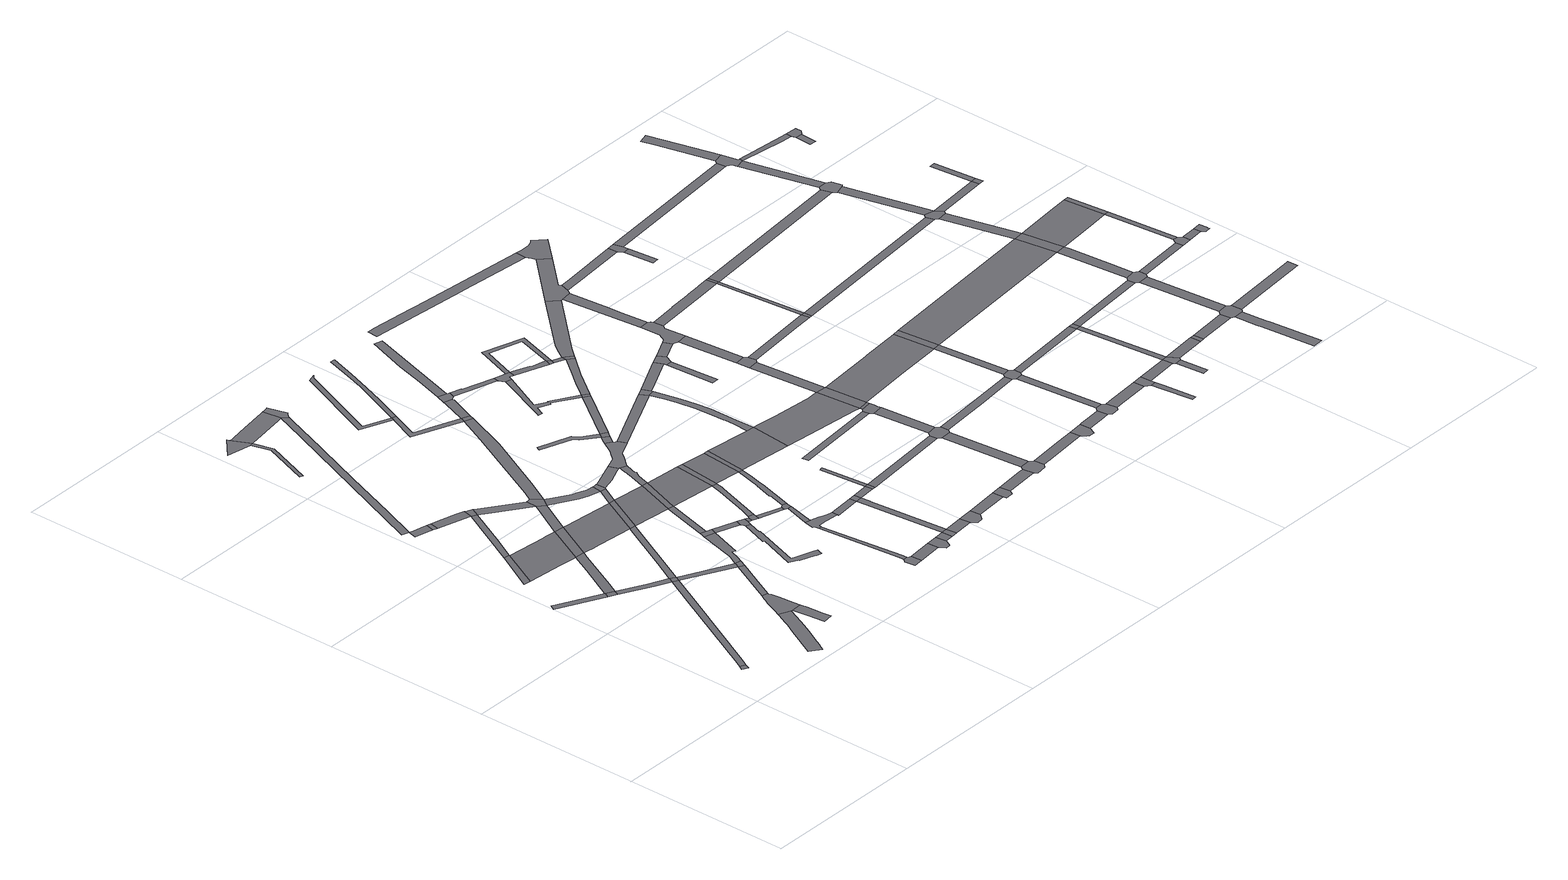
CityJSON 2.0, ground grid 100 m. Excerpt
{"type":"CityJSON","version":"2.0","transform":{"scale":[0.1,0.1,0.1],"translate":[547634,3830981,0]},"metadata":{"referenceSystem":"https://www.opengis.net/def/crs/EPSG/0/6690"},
"CityObjects":{
"road1":{"type":"Road","geometry":[{"type":"MultiSurface","lod":"1","boundaries":[[[0,1,2,3]]]}]},
"road2":{"type":"Road","attributes":{"RoadStructureAttribute.sectionType":"1"},"geometry":[{"type":"MultiSurface","lod":"1","boundaries":[[[4,5,6,7,8]]]}]},
"road3":{"type":"Road","attributes":{"RoadStructureAttribute.sectionType":"1"},"geometry":[{"type":"MultiSurface","lod":"1","boundaries":[[[9,10,11,12,0,3,13,14,15,16]]]}]},
"road4":{"type":"Road","geometry":[{"type":"MultiSurface","lod":"1","boundaries":[[[8,7,17,18]]]}]},
"road5":{"type":"Road","geometry":[{"type":"MultiSurface","lod":"1","boundaries":[[[19,20,21,22,23]]]}]},
"road6":{"type":"Road","attributes":{"RoadStructureAttribute.sectionType":"1"},"geometry":[{"type":"MultiSurface","lod":"1","boundaries":[[[24,25,26,27,28,29,30,31,32,33,34,35,36,37,38,39,40,41]]]}]},
"road7":{"type":"Road","attributes":{"RoadStructureAttribute.sectionType":"1"},"geometry":[{"type":"MultiSurface","lod":"1","boundaries":[[[42,18,17,43,9,44]]]}]},
"road8":{"type":"Road","attributes":{"RoadStructureAttribute.sectionType":"1"},"geometry":[{"type":"MultiSurface","lod":"1","boundaries":[[[45,46,47,8,18,48,49,50,51,52,53]]]}]},
"road9":{"type":"Road","attributes":{"RoadStructureAttribute.sectionType":"1"},"geometry":[{"type":"MultiSurface","lod":"1","boundaries":[[[54,55,56,57,58,59,60,61]]]}]},
"road10":{"type":"Road","attributes":{"function":"3","RoadStructureAttribute.sectionType":"1"},"geometry":[{"type":"MultiSurface","lod":"1","boundaries":[[[62,63,64,65,23,22,66,67,45,68]]]}]},
"road11":{"type":"Road","geometry":[{"type":"MultiSurface","lod":"1","boundaries":[[[61,60,69,70]]]}]},
"road12":{"type":"Road","attributes":{"RoadStructureAttribute.sectionType":"1"},"geometry":[{"type":"MultiSurface","lod":"1","boundaries":[[[71,72,73,74,75,76,77,78,79]]]}]},
"road13":{"type":"Road","geometry":[{"type":"MultiSurface","lod":"1","boundaries":[[[80,81,82,83,84,85,24,41,75,74,86,87,88,89,90,91]]]}]},
"road14":{"type":"Road","geometry":[{"type":"MultiSurface","lod":"1","boundaries":[[[44,9,16,92]]]}]},
"road15":{"type":"Road","attributes":{"RoadStructureAttribute.sectionType":"1"},"geometry":[{"type":"MultiSurface","lod":"1","boundaries":[[[93,19,23,94,95]]]}]},
"road16":{"type":"Road","attributes":{"RoadStructureAttribute.sectionType":"1"},"geometry":[{"type":"MultiSurface","lod":"1","boundaries":[[[96,97,98,70,69,99,93,100]]]}]},
"road17":{"type":"Road","geometry":[{"type":"MultiSurface","lod":"1","boundaries":[[[68,45,53,101]]]}]},
"road18":{"type":"Road","attributes":{"RoadStructureAttribute.sectionType":"1"},"geometry":[{"type":"MultiSurface","lod":"1","boundaries":[[[102,92,16,103,104]]]}]},
"road19":{"type":"Road","attributes":{"RoadStructureAttribute.sectionType":"1"},"geometry":[{"type":"MultiSurface","lod":"1","boundaries":[[[103,80,91,105,106]]]}]},
"road20":{"type":"Road","geometry":[{"type":"MultiSurface","lod":"1","boundaries":[[[107,100,93,95,108]]]}]},
"road21":{"type":"Road","attributes":{"RoadStructureAttribute.sectionType":"1"},"geometry":[{"type":"MultiSurface","lod":"1","boundaries":[[[109,110,111,44,92,112,113]]]}]},
"road22":{"type":"Road","attributes":{"RoadStructureAttribute.sectionType":"1"},"geometry":[{"type":"MultiSurface","lod":"1","boundaries":[[[114,115,116,117,118,119,56,120,121,122,123,124,125]]]}]},
"road23":{"type":"Road","attributes":{"RoadStructureAttribute.sectionType":"1"},"geometry":[{"type":"MultiSurface","lod":"1","boundaries":[[[126,127,128,129,130,131,132,133]]]}]},
"road24":{"type":"Road","geometry":[{"type":"MultiSurface","lod":"1","boundaries":[[[104,103,106,134]]]}]},
"road25":{"type":"Road","attributes":{"RoadStructureAttribute.sectionType":"1"},"geometry":[{"type":"MultiSurface","lod":"1","boundaries":[[[135,136,108,95,137,138,139]]]}]},
"road26":{"type":"Road","geometry":[{"type":"MultiSurface","lod":"1","boundaries":[[[140,141,142,133,132,143]]]}]},
"road27":{"type":"Road","attributes":{"RoadStructureAttribute.sectionType":"1"},"geometry":[{"type":"MultiSurface","lod":"1","boundaries":[[[138,144,145,146,68,101,147]]]}]},
"road28":{"type":"Road","attributes":{"function":"3","RoadStructureAttribute.sectionType":"1"},"geometry":[{"type":"MultiSurface","lod":"1","boundaries":[[[148,149,150,101,53,151,152,153,154,155,109,156]]]}]},
"road29":{"type":"Road","attributes":{"RoadStructureAttribute.sectionType":"1"},"geometry":[{"type":"MultiSurface","lod":"1","boundaries":[[[157,158,159,160,161,104,134,162,163,164,165,166,167,168]]]}]},
"road30":{"type":"Road","geometry":[{"type":"MultiSurface","lod":"1","boundaries":[[[169,170,139,138,147,171]]]}]},
"road31":{"type":"Road","geometry":[{"type":"MultiSurface","lod":"1","boundaries":[[[156,109,113,172]]]}]},
"road32":{"type":"Road","attributes":{"RoadStructureAttribute.sectionType":"1"},"geometry":[{"type":"MultiSurface","lod":"1","boundaries":[[[173,174,175,176,177,178,179,180,181,143,132,182,183,184,114]]]}]},
"road33":{"type":"Road","geometry":[{"type":"MultiSurface","lod":"1","boundaries":[[[185,186,157,168,187,188]]]}]},
"road34":{"type":"Road","attributes":{"RoadStructureAttribute.sectionType":"1"},"geometry":[{"type":"MultiSurface","lod":"1","boundaries":[[[189,190,191,192,193,194,195,196,197,198,199,200,201,202,203,204,205,206,207,208,209,210,211]]]}]},
"road35":{"type":"Road","attributes":{"RoadStructureAttribute.sectionType":"1"},"geometry":[{"type":"MultiSurface","lod":"1","boundaries":[[[212,213,214,215,216,217,218,219,171,147,220,221,222,223,224,225,226,227]]]}]},
"road36":{"type":"Road","attributes":{"RoadStructureAttribute.sectionType":"1"},"geometry":[{"type":"MultiSurface","lod":"1","boundaries":[[[228,185,188,229,230]]]}]},
"road37":{"type":"Road","attributes":{"RoadStructureAttribute.sectionType":"1"},"geometry":[{"type":"MultiSurface","lod":"1","boundaries":[[[187,168,231,232]]]}]},
"road38":{"type":"Road","attributes":{"function":"3","RoadStructureAttribute.sectionType":"1"},"geometry":[{"type":"MultiSurface","lod":"1","boundaries":[[[233,172,113,234,228,235]]]}]},
"road39":{"type":"Road","attributes":{"RoadStructureAttribute.sectionType":"1"},"geometry":[{"type":"MultiSurface","lod":"1","boundaries":[[[226,236,156,172,237]]]}]},
"road40":{"type":"Road","geometry":[{"type":"MultiSurface","lod":"1","boundaries":[[[232,231,238,239,189,211,240,241]]]}]},
"road41":{"type":"Road","geometry":[{"type":"MultiSurface","lod":"1","boundaries":[[[242,243,244,245,246,247,248,249]]]}]},
"road42":{"type":"Road","geometry":[{"type":"MultiSurface","lod":"1","boundaries":[[[250,251,227,226,237,252]]]}]},
"road43":{"type":"Road","geometry":[{"type":"MultiSurface","lod":"1","boundaries":[[[253,254,255,173,114,125,256,257,258,259]]]}]},
"road44":{"type":"Road","attributes":{"RoadStructureAttribute.sectionType":"1"},"geometry":[{"type":"MultiSurface","lod":"1","boundaries":[[[241,240,260,261]]]}]},
"road45":{"type":"Road","geometry":[{"type":"MultiSurface","lod":"1","boundaries":[[[235,228,230,262]]]}]},
"road46":{"type":"Road","attributes":{"RoadStructureAttribute.sectionType":"1"},"geometry":[{"type":"MultiSurface","lod":"1","boundaries":[[[263,264,265,266,169,171,267,268,269]]]}]},
"road47":{"type":"Road","geometry":[{"type":"MultiSurface","lod":"1","boundaries":[[[270,271,272,261,260,273,274,275]]]}]},
"road48":{"type":"Road","attributes":{"RoadStructureAttribute.sectionType":"1"},"geometry":[{"type":"MultiSurface","lod":"1","boundaries":[[[276,277,278,279,242,249]]]}]},
"road49":{"type":"Road","attributes":{"RoadStructureAttribute.sectionType":"1"},"geometry":[{"type":"MultiSurface","lod":"1","boundaries":[[[280,281,247,246,282]]]}]},
"road50":{"type":"Road","attributes":{"RoadStructureAttribute.sectionType":"1"},"geometry":[{"type":"MultiSurface","lod":"1","boundaries":[[[283,284,285,250,252,286,287,288,289]]]}]},
"road51":{"type":"Road","attributes":{"RoadStructureAttribute.sectionType":"1"},"geometry":[{"type":"MultiSurface","lod":"1","boundaries":[[[274,273,290,291]]]}]},
"road52":{"type":"Road","attributes":{"RoadStructureAttribute.sectionType":"1"},"geometry":[{"type":"MultiSurface","lod":"1","boundaries":[[[292,293,294,295,296,270,275,297,298,299,300]]]}]},
"road53":{"type":"Road","attributes":{"function":"3","RoadStructureAttribute.sectionType":"1"},"geometry":[{"type":"MultiSurface","lod":"1","boundaries":[[[301,262,230,302,292,303]]]}]},
"road54":{"type":"Road","attributes":{"RoadStructureAttribute.sectionType":"1"},"geometry":[{"type":"MultiSurface","lod":"1","boundaries":[[[304,305,306,307,308]]]}]},
"road55":{"type":"Road","geometry":[{"type":"MultiSurface","lod":"1","boundaries":[[[306,309,310,311,312,278,277,313,314,315,316,317,318,319,320,321,322,323,324,325,326,307]]]}]},
"road56":{"type":"Road","attributes":{"RoadStructureAttribute.sectionType":"1"},"geometry":[{"type":"MultiSurface","lod":"1","boundaries":[[[327,328,329,330,331,332,235,262,333,334,335,336,337,338]]]}]},
"road57":{"type":"Road","geometry":[{"type":"MultiSurface","lod":"1","boundaries":[[[339,280,282,340,341,342,343]]]}]},
"road58":{"type":"Road","attributes":{"RoadStructureAttribute.sectionType":"1"},"geometry":[{"type":"MultiSurface","lod":"1","boundaries":[[[344,345,346,347,348,349,350,351]]]}]},
"road59":{"type":"Road","geometry":[{"type":"MultiSurface","lod":"1","boundaries":[[[352,291,290,304,308,353,354]]]}]},
"road60":{"type":"Road","attributes":{"RoadStructureAttribute.sectionType":"1"},"geometry":[{"type":"MultiSurface","lod":"1","boundaries":[[[351,350,355,356,357,263,358,359,360,361]]]}]},
"road61":{"type":"Road","attributes":{"RoadStructureAttribute.sectionType":"1"},"geometry":[{"type":"MultiSurface","lod":"1","boundaries":[[[362,363,339,343,364]]]}]},
"road62":{"type":"Road","geometry":[{"type":"MultiSurface","lod":"1","boundaries":[[[303,292,300,365,366]]]}]},
"road63":{"type":"Road","geometry":[{"type":"MultiSurface","lod":"1","boundaries":[[[367,362,364,368]]]}]},
"road64":{"type":"Road","attributes":{"RoadStructureAttribute.sectionType":"1"},"geometry":[{"type":"MultiSurface","lod":"1","boundaries":[[[369,321,320,370,371]]]}]},
"road65":{"type":"Road","geometry":[{"type":"MultiSurface","lod":"1","boundaries":[[[372,373,374,375,376,377,283,289,327,338,378,379,380,381,382,383,384]]]}]},
"road66":{"type":"Road","attributes":{"RoadStructureAttribute.sectionType":"1"},"geometry":[{"type":"MultiSurface","lod":"1","boundaries":[[[385,386,387,388,389,352,354,390,391,392,393,394]]]}]},
"road67":{"type":"Road","geometry":[{"type":"MultiSurface","lod":"1","boundaries":[[[358,263,269,395]]]}]},
"road68":{"type":"Road","attributes":{"RoadStructureAttribute.sectionType":"1"},"geometry":[{"type":"MultiSurface","lod":"1","boundaries":[[[396,397,398,399,400,401,402,403,404,405]]]}]},
"road69":{"type":"Road","attributes":{"RoadStructureAttribute.sectionType":"1"},"geometry":[{"type":"MultiSurface","lod":"1","boundaries":[[[406,407,408,409,371,410,411,362,367]]]}]},
"road70":{"type":"Road","attributes":{"RoadStructureAttribute.sectionType":"1"},"geometry":[{"type":"MultiSurface","lod":"1","boundaries":[[[412,413,414,415,416,417,418,419,351,361]]]}]},
"road71":{"type":"Road","attributes":{"RoadStructureAttribute.sectionType":"1"},"geometry":[{"type":"MultiSurface","lod":"1","boundaries":[[[420,367,368,421,422,423]]]}]},
"road72":{"type":"Road","attributes":{"function":"3","RoadStructureAttribute.sectionType":"1"},"geometry":[{"type":"MultiSurface","lod":"1","boundaries":[[[366,365,424,385,425]]]}]},
"road73":{"type":"Road","attributes":{"RoadStructureAttribute.sectionType":"1"},"geometry":[{"type":"MultiSurface","lod":"1","boundaries":[[[426,427,428,358,395,429,430]]]}]},
"road74":{"type":"Road","geometry":[{"type":"MultiSurface","lod":"1","boundaries":[[[431,369,371,409]]]}]},
"road75":{"type":"Road","attributes":{"RoadStructureAttribute.sectionType":"1"},"geometry":[{"type":"MultiSurface","lod":"1","boundaries":[[[404,432,372,384,433]]]}]},
"road76":{"type":"Road","geometry":[{"type":"MultiSurface","lod":"1","boundaries":[[[405,404,433,434]]]}]},
"road77":{"type":"Road","geometry":[{"type":"MultiSurface","lod":"1","boundaries":[[[425,385,394,435,436]]]}]},
"road78":{"type":"Road","geometry":[{"type":"MultiSurface","lod":"1","boundaries":[[[437,426,430,438,439,440,441,442,443]]]}]},
"road79":{"type":"Road","geometry":[{"type":"MultiSurface","lod":"1","boundaries":[[[444,445,420,423,446,447,448,449,450]]]}]},
"road80":{"type":"Road","attributes":{"RoadStructureAttribute.sectionType":"1"},"geometry":[{"type":"MultiSurface","lod":"1","boundaries":[[[451,452,453,431,409,454,455]]]}]},
"road81":{"type":"Road","geometry":[{"type":"MultiSurface","lod":"1","boundaries":[[[456,451,455,457]]]}]},
"road82":{"type":"Road","attributes":{"RoadStructureAttribute.sectionType":"1"},"geometry":[{"type":"MultiSurface","lod":"1","boundaries":[[[458,459,460,461,451,456]]]}]},
"road83":{"type":"Road","attributes":{"RoadStructureAttribute.sectionType":"1"},"geometry":[{"type":"MultiSurface","lod":"1","boundaries":[[[462,463,440,439,464,465,466,467,468]]]}]},
"road84":{"type":"Road","attributes":{"RoadStructureAttribute.sectionType":"1"},"geometry":[{"type":"MultiSurface","lod":"1","boundaries":[[[469,470,471,472,405,434,473]]]}]},
"road85":{"type":"Road","geometry":[{"type":"MultiSurface","lod":"1","boundaries":[[[436,435,474,475,476]]]}]},
"road86":{"type":"Road","attributes":{"RoadStructureAttribute.sectionType":"1"},"geometry":[{"type":"MultiSurface","lod":"1","boundaries":[[[477,444,450,478]]]}]},
"road87":{"type":"Road","attributes":{"RoadStructureAttribute.sectionType":"1"},"geometry":[{"type":"MultiSurface","lod":"1","boundaries":[[[479,480,481,437,443,482]]]}]},
"road88":{"type":"Road","attributes":{"RoadStructureAttribute.sectionType":"1"},"geometry":[{"type":"MultiSurface","lod":"1","boundaries":[[[483,382,381,484,485]]]}]},
"road89":{"type":"Road","attributes":{"RoadStructureAttribute.sectionType":"1"},"geometry":[{"type":"MultiSurface","lod":"1","boundaries":[[[486,487,488,489,490,491,492,493,469,494,495,496,497,498]]]}]},
"road90":{"type":"Road","geometry":[{"type":"MultiSurface","lod":"1","boundaries":[[[499,477,478,500,501,502]]]}]},
"road91":{"type":"Road","geometry":[{"type":"MultiSurface","lod":"1","boundaries":[[[468,467,503,486,498,504,505,506,507]]]}]},
"road92":{"type":"Road","geometry":[{"type":"MultiSurface","lod":"1","boundaries":[[[494,469,473,508]]]}]},
"road93":{"type":"Road","attributes":{"RoadStructureAttribute.sectionType":"1"},"geometry":[{"type":"MultiSurface","lod":"1","boundaries":[[[509,510,456,457,511,512]]]}]},
"road94":{"type":"Road","attributes":{"RoadStructureAttribute.sectionType":"1"},"geometry":[{"type":"MultiSurface","lod":"1","boundaries":[[[513,514,515,516,517,518,485,519,520,521,522,523,524,525,526,476,475]]]}]},
"road95":{"type":"Road","attributes":{"RoadStructureAttribute.sectionType":"1"},"geometry":[{"type":"MultiSurface","lod":"1","boundaries":[[[527,528,529,530,506,505,531,532]]]}]},
"road96":{"type":"Road","attributes":{"RoadStructureAttribute.sectionType":"1"},"geometry":[{"type":"MultiSurface","lod":"1","boundaries":[[[533,534,535,499,502,536,537,538]]]}]},
"road97":{"type":"Road","geometry":[{"type":"MultiSurface","lod":"1","boundaries":[[[539,483,485,518,540]]]}]},
"road98":{"type":"Road","attributes":{"RoadStructureAttribute.sectionType":"1"},"geometry":[{"type":"MultiSurface","lod":"1","boundaries":[[[541,542,543,544,545,546,494,508,547,548]]]}]},
"road99":{"type":"Road","attributes":{"RoadStructureAttribute.sectionType":"1"},"geometry":[{"type":"MultiSurface","lod":"1","boundaries":[[[549,550,551,552]]]}]},
"road100":{"type":"Road","attributes":{"RoadStructureAttribute.sectionType":"1"},"geometry":[{"type":"MultiSurface","lod":"1","boundaries":[[[553,554,507,506,555,556,532,557]]]}]},
"road101":{"type":"Road","geometry":[{"type":"MultiSurface","lod":"1","boundaries":[[[532,531,558,557]]]}]},
"road102":{"type":"Road","attributes":{"function":"3","RoadStructureAttribute.sectionType":"1"},"geometry":[{"type":"MultiSurface","lod":"1","boundaries":[[[559,560,561,562,563,475,474,564,565,566,567,568]]]}]},
"road103":{"type":"Road","attributes":{"RoadStructureAttribute.sectionType":"1"},"geometry":[{"type":"MultiSurface","lod":"1","boundaries":[[[569,557,558,570,571]]]}]},
"road104":{"type":"Road","geometry":[{"type":"MultiSurface","lod":"1","boundaries":[[[572,573,574,575,576,533,538,577,578,579,580]]]}]},
"road105":{"type":"Road","geometry":[{"type":"MultiSurface","lod":"1","boundaries":[[[571,570,541,548,581]]]}]},
"road106":{"type":"Road","attributes":{"RoadStructureAttribute.sectionType":"1"},"geometry":[{"type":"MultiSurface","lod":"1","boundaries":[[[582,539,540,583,584]]]}]},
"road107":{"type":"Road","attributes":{"RoadStructureAttribute.sectionType":"1"},"geometry":[{"type":"MultiSurface","lod":"1","boundaries":[[[585,586,587,574,573]]]}]},
"road108":{"type":"Road","geometry":[{"type":"MultiSurface","lod":"1","boundaries":[[[588,589,590,591,509,512,587,586,592,593,594]]]}]},
"road109":{"type":"Road","attributes":{"RoadStructureAttribute.sectionType":"1"},"geometry":[{"type":"MultiSurface","lod":"1","boundaries":[[[595,596,597,598]]]}]},
"road110":{"type":"Road","attributes":{"RoadStructureAttribute.sectionType":"1"},"geometry":[{"type":"MultiSurface","lod":"1","boundaries":[[[599,600,590,589]]]}]},
"road111":{"type":"Road","geometry":[{"type":"MultiSurface","lod":"1","boundaries":[[[601,602,603,604,549,552,600,599]]]}]},
"road112":{"type":"Road","geometry":[{"type":"MultiSurface","lod":"1","boundaries":[[[605,582,584,598,597,606]]]}]},
"road113":{"type":"Road","attributes":{"RoadStructureAttribute.sectionType":"1"},"geometry":[{"type":"MultiSurface","lod":"1","boundaries":[[[607,567,604,603]]]}]},
"road114":{"type":"Road","attributes":{"RoadStructureAttribute.sectionType":"1"},"geometry":[{"type":"MultiSurface","lod":"1","boundaries":[[[608,609,610,611,580,579,612,613,614,615]]]}]},
"road115":{"type":"Road","geometry":[{"type":"MultiSurface","lod":"1","boundaries":[[[568,567,607,616]]]}]},
"road116":{"type":"Road","attributes":{"RoadStructureAttribute.sectionType":"1"},"geometry":[{"type":"MultiSurface","lod":"1","boundaries":[[[617,618,619,620,621,571,581,622,623,624]]]}]},
"road117":{"type":"Road","attributes":{"RoadStructureAttribute.sectionType":"1"},"geometry":[{"type":"MultiSurface","lod":"1","boundaries":[[[625,605,606,626]]]}]},
"road118":{"type":"Road","attributes":{"RoadStructureAttribute.sectionType":"1"},"geometry":[{"type":"MultiSurface","lod":"1","boundaries":[[[627,628,629,568,616]]]}]},
"road119":{"type":"Road","attributes":{"RoadStructureAttribute.sectionType":"1"},"geometry":[{"type":"MultiSurface","lod":"1","boundaries":[[[630,631,632,633,634,635,636,637,638,639,640,641]]]}]},
"road120":{"type":"Road","geometry":[{"type":"MultiSurface","lod":"1","boundaries":[[[642,643,629,628,644,645]]]}]},
"road121":{"type":"Road","attributes":{"RoadStructureAttribute.sectionType":"1"},"geometry":[{"type":"MultiSurface","lod":"1","boundaries":[[[646,647,643,642]]]}]},
"road122":{"type":"Road","geometry":[{"type":"MultiSurface","lod":"1","boundaries":[[[648,608,615,649,650,651,652,653,654,655]]]}]},
"road123":{"type":"Road","geometry":[{"type":"MultiSurface","lod":"1","boundaries":[[[656,657,658,659,660,661,662,663,664,625,626,665,666,647,646,667,668,669]]]}]},
"road124":{"type":"Road","attributes":{"RoadStructureAttribute.sectionType":"1"},"geometry":[{"type":"MultiSurface","lod":"1","boundaries":[[[670,671,594,593,672,673,674,675,676,677]]]}]},
"road125":{"type":"Road","attributes":{"RoadStructureAttribute.sectionType":"1"},"geometry":[{"type":"MultiSurface","lod":"1","boundaries":[[[678,679,680,681,659,658]]]}]},
"road126":{"type":"Road","attributes":{"RoadStructureAttribute.sectionType":"1"},"geometry":[{"type":"MultiSurface","lod":"1","boundaries":[[[682,683,684,685,648,655,686,687,688]]]}]},
"road127":{"type":"Road","attributes":{"function":"3","RoadStructureAttribute.sectionType":"1"},"geometry":[{"type":"MultiSurface","lod":"1","boundaries":[[[689,690,691,692,616,607,693,694,695]]]}]},
"road128":{"type":"Road","attributes":{"RoadStructureAttribute.sectionType":"1"},"geometry":[{"type":"MultiSurface","lod":"1","boundaries":[[[696,697,698,699,645,644,700,701]]]}]},
"road129":{"type":"Road","geometry":[{"type":"MultiSurface","lod":"1","boundaries":[[[702,703,682,688,704,705,706,707]]]}]},
"road130":{"type":"Road","geometry":[{"type":"MultiSurface","lod":"1","boundaries":[[[708,617,624,709,681,680,710,711,712,713,714]]]}]},
"road131":{"type":"Road","attributes":{"RoadStructureAttribute.sectionType":"1"},"geometry":[{"type":"MultiSurface","lod":"1","boundaries":[[[715,716,703,702]]]}]},
"road132":{"type":"Road","attributes":{"RoadStructureAttribute.sectionType":"1"},"geometry":[{"type":"MultiSurface","lod":"1","boundaries":[[[717,718,719,720,721,722,723,669,668,724,725,726,727]]]}]},
"road133":{"type":"Road","geometry":[{"type":"MultiSurface","lod":"1","boundaries":[[[728,729,670,677,716,715,730,731]]]}]},
"road134":{"type":"Road","attributes":{"RoadStructureAttribute.sectionType":"1"},"geometry":[{"type":"MultiSurface","lod":"1","boundaries":[[[732,695,729,728]]]}]},
"road135":{"type":"Road","attributes":{"RoadStructureAttribute.sectionType":"1"},"geometry":[{"type":"MultiSurface","lod":"1","boundaries":[[[733,734,707,706,735,736]]]}]},
"road136":{"type":"Road","attributes":{"RoadStructureAttribute.sectionType":"1"},"geometry":[{"type":"MultiSurface","lod":"1","boundaries":[[[737,738,712,711,739,740]]]}]},
"road137":{"type":"Road","geometry":[{"type":"MultiSurface","lod":"1","boundaries":[[[741,696,701,742]]]}]},
"road138":{"type":"Road","geometry":[{"type":"MultiSurface","lod":"1","boundaries":[[[743,689,695,732]]]}]},
"road139":{"type":"Road","geometry":[{"type":"MultiSurface","lod":"1","boundaries":[[[744,745,746,747,748,749,750,751,641,640,752,708,714,753]]]}]},
"road140":{"type":"Road","attributes":{"RoadStructureAttribute.sectionType":"1"},"geometry":[{"type":"MultiSurface","lod":"1","boundaries":[[[754,727,696,741]]]}]},
"road141":{"type":"Road","attributes":{"RoadStructureAttribute.sectionType":"1"},"geometry":[{"type":"MultiSurface","lod":"1","boundaries":[[[755,756,757,758,759,760]]]}]},
"road142":{"type":"Road","geometry":[{"type":"MultiSurface","lod":"1","boundaries":[[[761,733,736,757,756,762]]]}]},
"road143":{"type":"Road","geometry":[{"type":"MultiSurface","lod":"1","boundaries":[[[763,717,727,754]]]}]},
"road144":{"type":"Road","attributes":{"RoadStructureAttribute.sectionType":"1"},"geometry":[{"type":"MultiSurface","lod":"1","boundaries":[[[764,731,730,765]]]}]},
"road145":{"type":"Road","geometry":[{"type":"MultiSurface","lod":"1","boundaries":[[[766,767,768,769]]]}]},
"road146":{"type":"Road","geometry":[{"type":"MultiSurface","lod":"1","boundaries":[[[770,737,740,769,768,771]]]}]},
"road147":{"type":"Road","attributes":{"RoadStructureAttribute.sectionType":"1"},"geometry":[{"type":"MultiSurface","lod":"1","boundaries":[[[772,761,762,773]]]}]},
"road148":{"type":"Road","geometry":[{"type":"MultiSurface","lod":"1","boundaries":[[[774,775,776,777]]]}]},
"road149":{"type":"Road","geometry":[{"type":"MultiSurface","lod":"1","boundaries":[[[778,772,773,777,776,779]]]}]},
"road150":{"type":"Road","attributes":{"RoadStructureAttribute.sectionType":"1"},"geometry":[{"type":"MultiSurface","lod":"1","boundaries":[[[780,765,772,778]]]}]},
"road151":{"type":"Road","geometry":[{"type":"MultiSurface","lod":"1","boundaries":[[[781,764,765,780]]]}]},
"road152":{"type":"Road","attributes":{"RoadStructureAttribute.sectionType":"1"},"geometry":[{"type":"MultiSurface","lod":"1","boundaries":[[[782,783,778,779,784]]]}]},
"road153":{"type":"Road","attributes":{"function":"3","RoadStructureAttribute.sectionType":"1"},"geometry":[{"type":"MultiSurface","lod":"1","boundaries":[[[785,786,743,732,787,788,789,790,791]]]}]},
"road154":{"type":"Road","attributes":{"RoadStructureAttribute.sectionType":"1"},"geometry":[{"type":"MultiSurface","lod":"1","boundaries":[[[792,741,742,793]]]}]},
"road155":{"type":"Road","geometry":[{"type":"MultiSurface","lod":"1","boundaries":[[[794,782,784,795]]]}]},
"road156":{"type":"Road","attributes":{"RoadStructureAttribute.sectionType":"1"},"geometry":[{"type":"MultiSurface","lod":"1","boundaries":[[[796,763,754,797,798]]]}]},
"road157":{"type":"Road","attributes":{"RoadStructureAttribute.sectionType":"1"},"geometry":[{"type":"MultiSurface","lod":"1","boundaries":[[[799,770,771,800,801]]]}]},
"road158":{"type":"Road","attributes":{"RoadStructureAttribute.sectionType":"1"},"geometry":[{"type":"MultiSurface","lod":"1","boundaries":[[[802,781,780,803,804,805]]]}]},
"road159":{"type":"Road","attributes":{"RoadStructureAttribute.sectionType":"1"},"geometry":[{"type":"MultiSurface","lod":"1","boundaries":[[[806,794,795,807,808]]]}]},
"road160":{"type":"Road","attributes":{"RoadStructureAttribute.sectionType":"1"},"geometry":[{"type":"MultiSurface","lod":"1","boundaries":[[[809,810,811,812,813,814,815,816]]]}]},
"road161":{"type":"Road","geometry":[{"type":"MultiSurface","lod":"1","boundaries":[[[817,818,819,820,806,808,812,811,821,822,823]]]}]},
"road162":{"type":"Road","attributes":{"RoadStructureAttribute.sectionType":"1"},"geometry":[{"type":"MultiSurface","lod":"1","boundaries":[[[824,825,820,819]]]}]},
"road163":{"type":"Road","geometry":[{"type":"MultiSurface","lod":"1","boundaries":[[[826,827,802,805,825,824,828,829]]]}]},
"road164":{"type":"Road","attributes":{"RoadStructureAttribute.sectionType":"1"},"geometry":[{"type":"MultiSurface","lod":"1","boundaries":[[[830,831,832,791,827,826]]]}]},
"road165":{"type":"Road","geometry":[{"type":"MultiSurface","lod":"1","boundaries":[[[833,785,791,832]]]}]},
"road166":{"type":"Road","attributes":{"RoadStructureAttribute.sectionType":"1"},"geometry":[{"type":"MultiSurface","lod":"1","boundaries":[[[834,835,785,833]]]}]},
"road167":{"type":"Road","geometry":[{"type":"MultiSurface","lod":"1","boundaries":[[[836,792,793,835,834,837,838]]]}]},
"road168":{"type":"Road","attributes":{"RoadStructureAttribute.sectionType":"1"},"geometry":[{"type":"MultiSurface","lod":"1","boundaries":[[[839,840,836,838]]]}]},
"road169":{"type":"Road","geometry":[{"type":"MultiSurface","lod":"1","boundaries":[[[841,842,796,798,840,839,843,844]]]}]},
"road170":{"type":"Road","attributes":{"RoadStructureAttribute.sectionType":"1"},"geometry":[{"type":"MultiSurface","lod":"1","boundaries":[[[845,846,842,841]]]}]},
"road171":{"type":"Road","attributes":{"RoadStructureAttribute.sectionType":"1"},"geometry":[{"type":"MultiSurface","lod":"1","boundaries":[[[847,848,849,823,822,850,851]]]}]},
"road172":{"type":"Road","geometry":[{"type":"MultiSurface","lod":"1","boundaries":[[[852,853,854,855,799,801,856,857,846,845,858]]]}]},
"road173":{"type":"Road","attributes":{"RoadStructureAttribute.sectionType":"1"},"geometry":[{"type":"MultiSurface","lod":"1","boundaries":[[[859,860,861,862,855,854]]]}]},
"road174":{"type":"Road","attributes":{"RoadStructureAttribute.sectionType":"1"},"geometry":[{"type":"MultiSurface","lod":"1","boundaries":[[[863,829,828,864]]]}]},
"road175":{"type":"Road","attributes":{"function":"3","RoadStructureAttribute.sectionType":"1"},"geometry":[{"type":"MultiSurface","lod":"1","boundaries":[[[865,866,867,833,832,868,869,870]]]}]},
"road176":{"type":"Road","attributes":{"RoadStructureAttribute.sectionType":"1"},"geometry":[{"type":"MultiSurface","lod":"1","boundaries":[[[871,872,838,837,873]]]}]},
"road177":{"type":"Road","attributes":{"RoadStructureAttribute.sectionType":"1"},"geometry":[{"type":"MultiSurface","lod":"1","boundaries":[[[874,858,845,875,876,877,878]]]}]},
"road178":{"type":"Road","geometry":[{"type":"MultiSurface","lod":"1","boundaries":[[[879,880,863,864,881,882,883,884]]]}]},
"road179":{"type":"Road","attributes":{"RoadStructureAttribute.sectionType":"1"},"geometry":[{"type":"MultiSurface","lod":"1","boundaries":[[[885,870,879,884]]]}]},
"road180":{"type":"Road","attributes":{"RoadStructureAttribute.sectionType":"1"},"geometry":[{"type":"MultiSurface","lod":"1","boundaries":[[[886,887,882,881,888]]]}]},
"road181":{"type":"Road","geometry":[{"type":"MultiSurface","lod":"1","boundaries":[[[889,871,873,890]]]}]},
"road182":{"type":"Road","geometry":[{"type":"MultiSurface","lod":"1","boundaries":[[[891,865,870,885]]]}]},
"road183":{"type":"Road","geometry":[{"type":"MultiSurface","lod":"1","boundaries":[[[892,893,894,895]]]}]},
"road184":{"type":"Road","attributes":{"RoadStructureAttribute.sectionType":"1"},"geometry":[{"type":"MultiSurface","lod":"1","boundaries":[[[896,897,871,889]]]}]},
"road185":{"type":"Road","geometry":[{"type":"MultiSurface","lod":"1","boundaries":[[[898,886,888,899,900,901,902,903,904]]]}]},
"road186":{"type":"Road","geometry":[{"type":"MultiSurface","lod":"1","boundaries":[[[878,877,892,895,905,906]]]}]}
},
"vertices":[
[200,282,0],[185,255,0],[218,237,0],[232,269,0],
[152,1326,0],[22,1391,0],[5,1360,0],[275,1225,0],[290,1257,0],
[595,1065,0],[507,890,0],[362,603,0],[216,314,0],[240,283,0],[256,314,0],[508,813,0],[627,1050,0],
[324,1201,0],[340,1233,0],
[219,1868,0],[91,1629,0],[91,1627,0],[136,1625,0],[255,1865,0],
[708,454,0],[703,443,0],[688,408,0],[676,381,0],[666,360,0],[651,330,0],[645,318,0],[628,287,0],[535,108,0],[534,105,0],[597,62,0],[611,86,0],[623,109,0],[649,158,0],[685,227,0],[714,288,0],[729,319,0],[776,423,0],
[504,1150,0],[505,1110,0],[611,1097,0],
[459,1594,0],[398,1471,0],[291,1259,0],[341,1235,0],[385,1323,0],[500,1554,0],[513,1579,0],[516,1585,0],[518,1589,0],
[164,2382,0],[120,2391,0],[93,2397,0],[80,2345,0],[182,2325,0],[184,2324,0],[190,2321,0],[201,2373,0],
[548,1837,0],[512,1840,0],[497,1841,0],[258,1864,0],[355,1604,0],[446,1595,0],[576,1834,0],
[216,2312,0],[228,2367,0],
[863,289,0],[860,320,0],[854,386,0],[850,425,0],[784,419,0],[797,320,0],[801,288,0],[807,227,0],[870,234,0],
[788,628,0],[775,601,0],[771,592,0],[768,587,0],[754,560,0],[725,491,0],[846,468,0],[838,559,0],[832,595,0],[831,602,0],[826,618,0],[825,620,0],
[643,1080,0],
[416,2255,0],[333,2017,0],[447,2240,0],
[384,2325,0],[297,2349,0],[244,2364,0],[413,2256,0],[428,2311,0],
[637,1828,0],
[781,1011,0],[923,901,0],[938,933,0],
[892,758,0],[955,885,0],
[445,2303,0],[470,2291,0],
[846,1556,0],[840,1544,0],[682,1236,0],[880,1547,0],[883,1553,0],
[509,3602,0],[507,3596,0],[507,3595,0],[481,3528,0],[431,3398,0],[52,2413,0],[173,2606,0],[304,2951,0],[468,3383,0],[471,3390,0],[482,3420,0],[541,3575,0],
[241,3441,0],[140,3168,0],[150,3165,0],[159,3161,0],[261,3438,0],[260,3440,0],[229,3557,0],[210,3552,0],
[974,925,0],
[493,2276,0],[479,2285,0],[494,2207,0],[700,2061,0],[704,2127,0],
[172,3673,0],[170,3680,0],[59,3581,0],[175,3669,0],
[601,1878,0],[582,1844,0],[579,1838,0],[743,2028,0],
[801,1813,0],[658,1826,0],[650,1827,0],[544,1586,0],[583,1582,0],[607,1580,0],[634,1577,0],[843,1556,0],[965,1796,0],
[1032,1219,0],[978,1021,0],[972,1002,0],[967,987,0],[960,973,0],[987,954,0],[996,972,0],[1009,1011,0],[1010,1016,0],[1031,1009,0],[1096,1198,0],[1096,1200,0],
[732,2131,0],[722,2129,0],[775,2075,0],
[1003,1794,0],
[493,3710,0],[479,3708,0],[317,3683,0],[215,3666,0],[193,3663,0],[186,3663,0],[180,3664,0],[179,3666,0],[176,3668,0],[232,3558,0],[239,3559,0],[480,3598,0],
[1042,1254,0],[1036,1233,0],[1108,1234,0],[1079,1244,0],
[1248,1124,0],[1190,962,0],[1190,959,0],[1200,955,0],[1120,732,0],[1119,730,0],[1121,730,0],[1166,709,0],[1172,706,0],[1170,699,0],[1261,666,0],[1267,665,0],[1270,663,0],[1274,662,0],[1295,655,0],[1301,674,0],[1307,692,0],[1280,702,0],[1179,740,0],[1159,747,0],[1254,1030,0],[1248,1033,0],[1276,1114,0],
[1021,1960,0],[1004,1963,0],[991,1965,0],[970,1972,0],[931,1986,0],[911,1994,0],[882,2011,0],[821,2047,0],[897,1939,0],[926,1929,0],[951,1919,0],[990,1910,0],[1016,1904,0],[1019,1904,0],[1023,1903,0],[1029,1959,0],
[1118,1530,0],[1152,1524,0],[1153,1528,0],
[1238,1150,0],[1250,1184,0],
[1006,1793,0],[1115,1530,0],[1201,1775,0],
[969,1803,0],[1057,1896,0],
[1239,1149,0],[1245,1131,0],[1285,1139,0],[1295,1169,0],
[1523,301,0],[1518,294,0],[1508,281,0],[1515,217,0],[1574,223,0],[1567,287,0],[1548,296,0],[1548,297,0],
[1059,1961,0],[1042,1958,0],[1061,1905,0],
[536,3719,0],[529,3717,0],[518,3714,0],[544,3585,0],[551,3591,0],[557,3597,0],[567,3608,0],
[1306,1132,0],[1316,1161,0],
[1239,1772,0],
[1087,2867,0],[1029,2736,0],[1007,2691,0],[764,2189,0],[856,2225,0],[1038,2592,0],[1137,2848,0],
[1327,1172,0],[1322,1167,0],[1320,1165,0],[1347,1119,0],[1353,1144,0],[1359,1162,0],
[1545,327,0],[1488,820,0],[1470,818,0],[1521,327,0],
[1716,302,0],[1656,297,0],[1721,237,0],
[1232,2026,0],[1081,1967,0],[1066,1962,0],[1140,1928,0],[1180,1944,0],[1224,1962,0],[1252,1973,0],
[1494,1072,0],[1501,1096,0],
[1429,1500,0],[1425,1481,0],[1411,1431,0],[1377,1320,0],[1349,1233,0],[1447,1438,0],[1452,1456,0],[1456,1475,0],[1461,1495,0],
[1241,1772,0],[1425,1501,0],[1453,1751,0],
[1517,1065,0],[1482,959,0],[1470,912,0],[1500,905,0],[1540,1065,0],
[1463,884,0],[1454,851,0],[1461,850,0],[1467,848,0],[1492,839,0],[1500,839,0],[1548,837,0],[1597,835,0],[1624,834,0],[1626,834,0],[1627,833,0],[1628,823,0],[1628,867,0],[1601,874,0],[1566,883,0],[1565,885,0],[1553,889,0],[1504,903,0],
[1258,1971,0],[1246,1929,0],[1245,1925,0],[1233,1886,0],[1227,1864,0],[1202,1779,0],[1260,1847,0],[1269,1861,0],[1279,1876,0],[1274,1887,0],[1284,1918,0],[1296,1955,0],
[1789,309,0],[1747,203,0],[1777,206,0],[1780,212,0],[1795,246,0],
[714,3234,0],[907,3715,0],[909,3720,0],[926,3736,0],[878,3720,0],[677,3224,0],[865,3148,0],[873,3171,0],
[1520,1108,0],[1540,1079,0],[1546,1100,0],
[796,2983,0],[794,2980,0],[797,2979,0],[1098,2896,0],[952,2952,0],[834,2998,0],[898,3161,0],
[1845,314,0],[1844,314,0],[1851,251,0],
[1461,1498,0],[1486,1748,0],
[1882,318,0],[1888,255,0],
[1788,883,0],[1784,839,0],[1792,840,0],
[1387,2180,0],[1347,2111,0],[1333,2095,0],[1299,2054,0],[1296,2051,0],[1247,2032,0],[1297,1957,0],[1354,2027,0],[1372,2051,0],[1466,2096,0],[1442,2145,0],[1426,2150,0],[1424,2159,0],
[1618,1481,0],[1579,1322,0],[1576,1323,0],[1543,1213,0],[1550,1211,0],[1608,1313,0],[1616,1348,0],[1627,1397,0],[1625,1398,0],[1645,1477,0],
[1148,2876,0],
[1356,2318,0],[1328,2353,0],[1135,2419,0],[1129,2407,0],[1123,2396,0],[1125,2395,0],[1313,2328,0],[1331,2303,0],[1421,2231,0],[1442,2260,0],
[1881,331,0],[1837,787,0],[1837,791,0],[1832,843,0],[1797,787,0],[1843,330,0],
[966,3332,0],[1012,3457,0],[1063,3600,0],[1108,3749,0],[1110,3754,0],[1081,3753,0],[1037,3601,0],[999,3486,0],
[2003,330,0],[1911,257,0],[1912,257,0],[2010,267,0],
[1611,1481,0],[1642,1732,0],
[1159,3064,0],[1151,3039,0],[1099,2900,0],[1211,3036,0],[1210,3048,0],
[1828,887,0],
[1399,2200,0],[1457,2205,0],
[1478,2234,0],
[1646,1480,0],[1670,1730,0],
[1177,3119,0],[1231,3060,0],[1235,3063,0],[1246,3097,0],[1235,3100,0],[1229,3102,0],[1228,3102,0],
[2096,339,0],[2024,332,0],[2036,234,0],[2036,233,0],[2071,241,0],[2072,242,0],[2103,277,0],
[1929,897,0],[1920,897,0],[1917,896,0],[1842,844,0],[1933,853,0],
[1951,900,0],[1955,855,0],
[1922,1180,0],[1921,1183,0],[1911,1179,0],[1901,1176,0],
[1313,3072,0],[1314,3076,0],[1383,3015,0],[1384,3018,0],[1489,2984,0],[1494,2982,0],[1499,3016,0],
[1651,2552,0],[1646,2545,0],[1445,2264,0],[1443,2262,0],[1688,2526,0],
[1970,1449,0],[1994,1698,0],[1948,1702,0],
[2299,360,0],[2306,296,0],
[1356,3694,0],[1275,3450,0],[1229,3282,0],[1405,3680,0],
[1858,2350,0],[1872,2295,0],[1883,2300,0],
[1512,2945,0],[1377,2616,0],[1375,2614,0],[1388,2611,0],[1400,2609,0],[1427,2664,0],[1495,2632,0],[1503,2642,0],[1664,2570,0],[1507,2662,0],[1505,2655,0],[1435,2694,0],[1549,2938,0],
[2363,366,0],[2308,274,0],[2358,278,0],[2371,303,0],
[1511,2947,0],[1561,2965,0],[1588,2955,0],[1593,2988,0],[1569,2995,0],
[1701,2544,0],
[2512,957,0],[1968,901,0],[2516,910,0],[2517,911,0],
[1991,1815,0],[1990,1897,0],[1987,1977,0],[1978,2067,0],[1962,2160,0],[1929,2311,0],[1907,2221,0],[1925,2152,0],[1925,2142,0],[1939,2042,0],[1945,1952,0],[1948,1859,0],[1953,1850,0],[1954,1790,0],
[1794,2918,0],[1720,2937,0],[1704,2948,0],[1618,2981,0],[1784,2881,0],[1798,2917,0],
[2569,387,0],[2541,384,0],[2388,369,0],[2384,304,0],[2546,320,0],[2581,323,0],
[1902,2371,0],[1926,2322,0],
[1875,2847,0],[1788,2735,0],[1750,2687,0],[1733,2664,0],[1707,2630,0],[1672,2581,0],[1813,2699,0],[1911,2818,0],
[2471,1369,0],[1927,1317,0],[1933,1278,0],[2476,1331,0],
[1895,3144,0],[1647,3221,0],[1665,3189,0],[1863,3131,0],[1818,2901,0],
[1807,2873,0],
[2449,1665,0],[2372,1661,0],[2370,1661,0],[2150,1682,0],[2017,1696,0],[2126,1434,0],[2450,1403,0],[2476,1400,0],[2484,1399,0],[2457,1665,0],
[1823,2897,0],[1871,2849,0],[1876,2877,0],
[2649,412,0],[2649,414,0],[2586,409,0],[2579,400,0],[2575,395,0],[2597,306,0],[2659,314,0],[2679,333,0],[2671,396,0],
[1926,2836,0],
[2138,2488,0],[1947,2332,0],[2162,2439,0],
[2600,899,0],[2601,900,0],[2536,894,0],
[2592,986,0],[2590,987,0],[2527,978,0],[2513,959,0],[2615,921,0],[2616,922,0],[2612,967,0],
[2187,2131,0],[2227,2134,0],[2204,2422,0],[2164,2419,0],
[2557,1320,0],[2493,1313,0],
[2555,1344,0],[2553,1364,0],[2550,1390,0],[2484,1383,0],
[2199,2517,0],[2223,2468,0],
[2548,1408,0],
[2997,429,0],[2899,419,0],[2699,399,0],[2676,396,0],[2704,336,0],[2735,339,0],[2900,356,0],[3003,366,0],
[2522,1659,0],
[2229,3284,0],[1943,2979,0],[1940,2975,0],[1919,2943,0],[1879,2882,0],[1964,2882,0],[2004,2925,0],[2290,3229,0],
[2315,2574,0],[2339,2526,0],
[2521,1665,0],[2481,2085,0],[2417,2078,0],
[2065,3733,0],[1769,3761,0],[1732,3764,0],[1475,3788,0],[1427,3792,0],[1422,3730,0],[1423,3730,0],[2028,3675,0],[2048,3673,0],[2481,3634,0],[2484,3634,0],[2487,3697,0],
[2472,2165,0],[2409,2159,0],[2496,2103,0],[2489,2149,0],
[2437,2524,0],[2374,2517,0],
[3087,438,0],[3029,342,0],[3034,337,0],[3035,335,0],[3070,331,0],[3071,332,0],[3076,342,0],[3093,375,0],
[2426,2744,0],[2425,2746,0],[2414,2757,0],[2352,2752,0],[2363,2634,0],[2360,2629,0],[2353,2615,0],[2347,2604,0],[2336,2585,0],[2359,2521,0],[2365,2519,0],[2425,2653,0],[2439,2674,0],[2434,2735,0],
[3188,1025,0],[2894,995,0],[2775,937,0],[2894,948,0],[2932,952,0],[2933,953,0],[3035,963,0],[3192,980,0],
[2399,2917,0],[2392,2996,0],[2369,3238,0],[2303,3229,0],
[3243,454,0],[3213,451,0],[3122,442,0],[3103,440,0],[3096,376,0],[3219,387,0],[3251,391,0],
[3135,1722,0],[2897,1698,0],[2887,1697,0],[2840,1692,0],[2548,1411,0],[2889,1448,0],[3160,1474,0],
[2976,2201,0],[2969,2200,0],[2966,2200,0],[2882,2192,0],[2882,2143,0],[2981,2153,0],
[3307,479,0],[3260,476,0],[3271,375,0],[3317,380,0],[3334,399,0],[3325,463,0],
[2509,3581,0],[2296,3229,0],[2369,3241,0],[2385,3265,0],[2401,3320,0],[2388,3333,0],[2568,3525,0],
[3256,971,0],[3211,965,0],
[2917,2788,0],[2876,2784,0],[2816,2777,0],[2780,2773,0],[2718,2767,0],[2606,2754,0],[2604,2754,0],[2823,2714,0],[2876,2720,0],[2914,2724,0],[2923,2725,0],
[3249,1051,0],[3203,1045,0],[3270,987,0],[3270,1032,0],
[3204,1478,0],
[3572,487,0],[3357,466,0],[3362,402,0],[3578,423,0],
[2824,3365,0],[2472,3327,0],[2477,3274,0],[2830,3310,0],
[2996,2202,0],[3001,2155,0],
[3179,1727,0],
[2629,3717,0],[2616,3708,0],[2601,3701,0],[2585,3696,0],[2569,3693,0],[2560,3692,0],[2548,3692,0],[2530,3693,0],[2500,3600,0],[2693,3657,0],
[2941,2726,0],
[3649,348,0],[3643,403,0],[3609,399,0],[3615,348,0],[3639,152,0],[3669,157,0],
[3634,493,0],[3640,431,0],
[2934,2790,0],
[3770,1083,0],[3775,1039,0],
[2866,3101,0],[2906,3105,0],[2888,3282,0],[2848,3278,0],
[2870,3370,0],[2884,3316,0],
[3833,513,0],[3836,451,0],
[3868,271,0],[3908,276,0],[3889,442,0],[3849,438,0],
[3863,516,0],[3900,457,0],
[3805,1042,0],
[3800,1086,0],
[4086,540,0],[3887,519,0],[4092,477,0],
[4231,1833,0],[4224,1833,0],[3222,1480,0],[4218,1581,0],[4256,1585,0],[4263,1586,0],[4272,1587,0],
[4094,2315,0],[4111,2268,0],
[4112,542,0],[4118,480,0],
[3950,2893,0],[2952,2727,0],[3969,2832,0],
[3802,3463,0],[3581,3386,0],[3808,3409,0],
[4298,1137,0],[3810,1042,0],[3831,1045,0],[4303,1092,0],
[4352,566,0],[4129,481,0],[4364,505,0],
[4461,325,0],[4458,356,0],[4445,497,0],[4383,491,0],[4396,355,0],[4399,324,0],[4431,4,0],[4494,10,0],
[4445,585,0],[4444,586,0],[4434,594,0],[4373,589,0],[4452,505,0],[4461,515,0],[4455,578,0],
[4386,1082,0],[4323,1078,0],
[4376,1166,0],[4315,1157,0],[4404,1102,0],[4401,1149,0],
[4363,1295,0],[4338,1563,0],[4334,1593,0],
[4294,1840,0],
[4191,2262,0],[4128,2252,0],
[4107,2334,0],[4199,2278,0],[4171,2321,0],
[4049,2832,0],[3989,2814,0],
[4020,2918,0],[3963,2914,0],[4058,2840,0],[4042,2902,0],
[3907,3377,0],[3849,3362,0],
[4961,629,0],[4953,628,0],[4479,580,0],[4486,517,0],[4967,566,0],
[3905,3400,0],[3902,3400,0],[3878,3497,0],[3818,3482,0],[3819,3410,0],[3842,3392,0],[3909,3400,0],
[3798,3817,0],[3774,3913,0],[3714,3897,0],[3735,3817,0],
[4731,1180,0],[4736,1136,0],
[4678,1880,0],[4595,1872,0],[4349,1846,0],[4552,1615,0],[4554,1615,0],[4703,1631,0],
[4510,2356,0],[4198,2324,0],[4515,2310,0],
[4212,3374,0],[3911,3377,0],[4179,3342,0],[4243,3337,0],[4245,3372,0],
[4746,1210,0],[4745,1208,0],[4801,1143,0],[4797,1187,0],[4780,1202,0],[4776,1205,0],
[4733,1633,0],
[4891,1197,0],[4807,1188,0],[4896,1153,0],
[4545,2360,0],[4549,2314,0],
[4708,1883,0],
[4256,3313,0],[4250,3216,0],[4290,3213,0],[4295,3310,0],
[4518,2614,0],[4483,2611,0],
[4941,1202,0],[4904,1143,0],[4914,1131,0],[4946,1134,0],[4944,1147,0],[4944,1152,0],[4945,1158,0],
[4316,3332,0],[4318,3369,0]
]}
